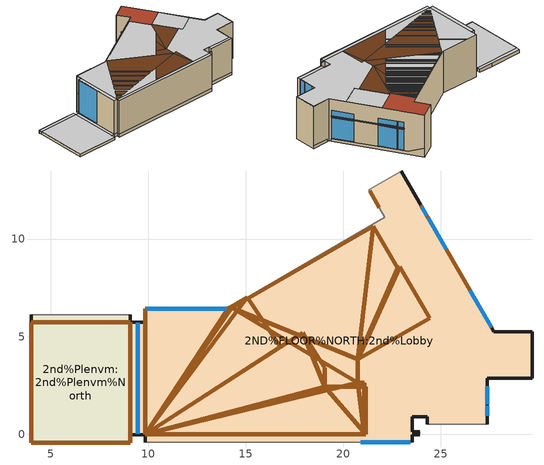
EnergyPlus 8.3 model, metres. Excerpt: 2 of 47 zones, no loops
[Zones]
2nd%Plenvm:2nd%Plenvm%North
 floor to 1ST%FLOOR:1st%Lobby (6): 9.08,-0.45 3.99,-0.45 3.99,5.74 9.08,5.74 z4.42; 9.47,-0.02 9.08,-0.02 9.08,5.74 9.47,5.74 z4.42; 9.08,5.74 3.99,5.74 3.99,6.13 9.08,6.13 z4.42
 wall outside (extWall_heavy_ashrae901_2013_zone1): 9.08,-0.45 9.08,-0.02 z4.42:4.6; 9.08,-0.45 9.08,-0.02 z4.6:4.78; 9.08,-0.02 9.47,-0.02 / 9.47,5.74 9.08,5.74 9.08,6.13 / 3.99,6.13 3.99,5.74 3.99,-0.45 z4.42:4.78
 wall to 2nd%Plenvm:2nd%Plenvm%False (66): 3.99,-0.45 9.08,-0.45 z4.42:4.78
 wall to 2ND%FLOOR%NORTH:2nd%Lobby (32): 9.47,-0.02 9.47,5.74 z4.42:4.78
 wall to 2ND%FLOOR%NORTH:2nd%Corridor (22): 9.08,6.13 7.57,6.13 z4.42:4.78
 wall to 2ND%FLOOR%NORTH:2nd%Conference%03 (22): 7.57,6.13 3.99,6.13 z4.42:4.78
 window inside (1008): 9.47,0.02 9.47,5.7 z4.46:4.74
 door inside (7): 9.08,-0.45 4,-0.45 4,5.74 9.08,5.74 z4.42
 ceiling to 2ND%FLOOR%SOUTH:2nd%Open%Office%NE (3): 3.99,-0.45 9.08,-0.45 9.08,5.74 3.99,5.74 z4.78
 ceiling to 2ND%FLOOR%SOUTH:2nd%Open%Office%NE (67): 9.08,-0.01 9.47,-0.01 9.47,5.74 9.08,5.74 z4.78; 4,5.74 9.07,5.74 9.07,6.13 4,6.13 z4.78
2ND%FLOOR%NORTH:2nd%Lobby
 floor to 1ST%FLOOR:1st%Lobby (6): 27.37,0.89 23.53,0.89 23.53,-0.02 9.85,-0.02 9.85,6.43 14.08,6.43 19.49,9.57 20.83,7.24 22.89,8.43 23.85,6.74 26.1,8.04 27.72,5.25 29.69,5.25 29.69,2.87 27.37,2.87 z4.42; 23.92,-0.02 23.53,-0.02 23.53,0.12 23.92,0.12 z4.42; 27.37,0.51 24.31,0.51 24.31,0.89 27.37,0.89 z4.42; 9.85,-0.02 9.47,-0.02 9.47,5.74 9.85,5.74 z4.42; 23.53,-0.41 9.85,-0.41 9.85,-0.02 23.53,-0.02 z4.42
 floor to 1ST%FLOOR:1st%Electrical%Room (6): 26.1,8.04 23.85,6.74 22.89,8.43 21.55,10.77 22.11,11.1 22.3,11.2 21.47,12.63 22.96,13.49 z4.42
 floor to 1ST%FLOOR:1st%Corridor (6): 22.3,11.2 22.13,11.11 21.31,12.53 21.47,12.63 z4.42
 floor to 1ST%FLOOR:1st%Elevator%Machine (6): 22.89,8.43 20.83,7.24 19.49,9.57 21.55,10.77 z4.42
 floor to 2ND%FLOOR%NORTH:2nd%Lobby (67): 23.92,-0.02 23.53,-0.02 23.53,0.12 23.92,0.12 z4.78; 23.92,-0.02 23.53,-0.02 23.53,0.12 23.92,0.12 z4.78; 27.37,0.51 24.31,0.51 24.31,0.89 27.37,0.89 z4.78; 27.37,0.51 24.31,0.51 24.31,0.89 27.37,0.89 z4.78; 9.85,-0.02 9.47,-0.02 9.47,5.74 9.85,5.74 z4.78; 9.85,-0.02 9.47,-0.02 9.47,5.74 9.85,5.74 z4.78; 23.53,-0.41 9.85,-0.41 9.85,-0.02 23.53,-0.02 z4.78; 23.53,-0.41 9.85,-0.41 9.85,-0.02 23.53,-0.02 z4.78
 wall outside (extWall_heavy_ashrae901_2013_zone1): 23.53,0.12 23.53,0.89 24.31,0.89 / 9.85,6.43 9.85,5.74 z4.42:4.6; 23.53,0.12 23.53,0.89 z4.78:6.96; 23.53,0.12 23.53,0.89 z4.6:4.78; 23.53,0.12 23.53,0.89 z6.96:9.15; 23.53,0.89 24.31,0.89 / 9.85,6.43 9.85,5.74 z4.6:6.96; 23.53,0.89 24.31,0.89 / 9.85,6.43 9.85,5.74 z6.96:9.14; 27.37,0.89 27.37,2.87 29.69,2.87 29.69,5.25 z4.42:9.15; 23.92,0.12 23.53,0.12 / 24.31,0.89 24.31,0.51 / 27.37,0.51 27.37,0.89 / 9.85,5.74 9.47,5.74 / 9.47,-0.02 9.85,-0.02 9.85,-0.41 / 23.53,-0.41 23.53,-0.02 23.92,-0.02 z4.42:4.78; 23.92,0.12 23.53,0.12 / 24.31,0.89 24.31,0.51 / 27.37,0.51 27.37,0.89 / 9.85,5.74 9.47,5.74 / 9.47,-0.02 9.85,-0.02 9.85,-0.41 / 23.53,-0.41 23.53,-0.02 23.92,-0.02 z4.78:9.15; 29.69,5.25,4.73 27.94,5.25,4.73 27.94,5.25,4.42 27.72,5.25,4.42 27.72,5.25,9.15 29.69,5.25,9.15; 27.72,5.25,4.42 27.61,5.44,4.42 27.61,5.44,4.73 23.79,12.06,4.73 22.96,13.49,5.43 22.96,13.49,9.15 27.72,5.25,9.15
 wall to 2nd%Plenvm:2nd%Plenvm%False (51): 24.31,0.51 27.37,0.51 z4.42:4.78
 wall to 2nd%Plenvm:2nd%Plenvm%False (65): 9.85,-0.41 23.53,-0.41 z4.42:4.78
 wall to 2ND%FLOOR%SOUTH:2nd%Open%Office%NE (22): 9.47,5.74 9.47,-0.01 / 9.86,-0.41 23.53,-0.41 z4.78:9.14
 wall to 2ND%FLOOR%SOUTH:2nd%Conference%02 (52): 24.31,0.51 27.37,0.51 z4.78:9.14
 wall to 2ND%FLOOR%SOUTH:2nd%Conference%02 (22): 23.92,-0.01 23.92,0.11 z4.78:9.14
 wall ground (extWall_heavy_ashrae901_2013_zone1): 29.69,5.25 27.94,5.25 z4.42:4.73; 27.61,5.44,4.42 22.96,13.49,4.42 22.96,13.49,5.43 23.79,12.06,4.73 27.61,5.44,4.73
 wall to 2ND%FLOOR%NORTH:2nd%Restrooms (21): 22.96,13.49 21.31,12.53 z4.42:9.15
 wall to 2ND%FLOOR%NORTH:2nd%Corridor (21): 21.31,12.53 22.13,11.11 14.08,6.43 9.85,6.43 z4.42:9.15
 window inside (1006): 9.47,5.65 9.47,0.07 z4.87:9.05; 20.9,-0.41 23.44,-0.41 z4.87:7.22; 13.99,6.43 9.92,6.43 z4.79:9.08
 window (ext_win_ashrae901_zone1): 27.37,0.94 27.37,1.46 / 27.37,1.54 27.37,2.45 z4.46:9.1; 25.27,9.48 24.35,11.09 / 24.28,11.2 24.01,11.67 / 27.57,5.5 26.49,7.38 z4.79:7.1; 27.57,5.5 26.49,7.38 / 25.27,9.48 24.35,11.09 / 24.28,11.2 24.01,11.67 z7.33:7.92
 door inside (7): 19.05,2.42 17.91,5.2 19.05,3.4 z4.42; 21.16,-0.02 19.05,2.42 21.16,2.42 z4.42; 21.16,-0.02 9.85,-0.02 19.05,2.42 z4.42; 19.05,2.42 9.85,-0.02 17.91,5.2 z4.42; 16.78,4.48 17.91,5.2 9.85,-0.02 z4.42; 16.78,4.48 9.85,-0.02 15.08,7.01 z4.42; 9.85,-0.02 14.08,6.42 15.08,7.01 z4.42; 9.85,-0.02 9.86,6.42 14.08,6.42 z4.42; 20.73,3.85 24.42,5.93 22.9,8.57 z9.15; 20.73,3.85 22.9,8.57 22.79,8.51 z9.15; 20.73,3.85 22.79,8.51 21.55,10.67 z9.15; 14.29,6.48 20.73,3.85 21.55,10.67 z9.15; 14.29,6.48 20.73,2.63 20.73,3.85 z9.15; 21.08,-0.02 21.08,2.63 20.73,2.63 z9.15; 9.85,-0.02 21.08,-0.02 20.73,2.63 z9.15; 9.85,-0.02 20.73,2.63 14.29,6.48 z9.15; 9.85,-0.02 14.29,6.48 14.17,6.48 z9.15; 9.85,-0.02 14.17,6.48 14.08,6.42 z9.15; 9.85,-0.02 14.08,6.42 9.86,6.42 z9.15
 door (75): 27.61,5.44 23.98,11.72 z7.16:7.27
 door inside (25): 21.35,12.47 21.85,11.6 z4.72:7.15
 ceiling to 3RD%FLOOR%LOWER:3rd%Lower%Lobby (5): 9.85,-0.02 23.53,-0.02 23.53,0.89 27.35,0.89 27.35,2.89 29.68,2.89 29.68,5.23 27.71,5.23 26.84,6.73 24.68,5.49 22.9,8.57 22.79,8.51 21.55,10.67 14.29,6.48 14.17,6.48 14.08,6.43 9.85,6.43 z9.15
 ceiling to 3RD%FLOOR%LOWER:3rd%Lower%Vestibule (5): 24.68,5.49 26.84,6.73 25.05,9.82 22.9,8.57 z9.15
 ceiling to 3RD%FLOOR%LOWER:3rd%Lower%Lobby (67): 23.53,-0.02 23.92,-0.02 23.92,0.12 23.53,0.12 z9.15; 24.31,0.51 27.35,0.51 27.35,0.89 24.31,0.89 z9.15; 9.47,-0.02 9.85,-0.02 9.85,5.74 9.47,5.74 z9.15; 9.85,-0.38 23.53,-0.38 23.53,-0.02 9.85,-0.02 z9.15
 roof outside (roof_heavy_ashrae901_2013_zone1): 14.17,6.48 14.29,6.48 21.55,10.67 22.79,8.51 25.05,9.82 27.71,5.23 29.68,5.23 29.68,2.89 27.35,2.89 27.35,0.89 27.37,0.89 27.37,2.87 29.69,2.87 29.69,5.25 27.72,5.25 22.96,13.49 21.31,12.53 22.13,11.11 z9.15; 9.85,-0.41 23.53,-0.41 23.53,-0.38 9.85,-0.38 z9.15
[Building]
Building: North Axis {deg}=0; Terrain=Suburbs; Loads Convergence Tolerance Value=0.4; Temperature Convergence Tolerance Value {deltaC}=0.4; Solar Distribution=FullExterior; Maximum Number of Warmup Days=25; Minimum Number of Warmup Days=6
[Site:Location]
Phipps_CSL_Building: Latitude {N+ S-}=1.37; Longitude {W- E+}=103.98; Time Zone Relative to GMT {GMT+/-}=8; Elevation {m}=16
[SizingPeriod:DesignDay] Day of Month=21; Dry-Bulb Temperature Range Modifier Type=DefaultMultipliers; Humidity Condition Type=Wetbulb; Barometric Pressure {Pa}=101133; Rain {Yes/No}=No; Snow on ground {Yes/No}=No; Daylight Savings Time Indicator=No
Name | Month | Day Type | Maximum Dry-Bulb Temperature {C} | Daily Dry-Bulb Temperature Range {C} | Wetbulb at Maximum Dry-Bulb {C} | Wind Speed {m/s} design conditions vs. traditional 3.35 m/s (7mph) | Wind Direction {Degrees; N=0, S=180} | Solar Model Indicator | ASHRAE Clear Sky Optical Depth for Beam Irradiance (taub) | ASHRAE Clear Sky Optical Depth for Diffuse Irradiance (taud) | Wind Speed {m/s} design conditions vs. traditional 6.71 m/s (15 mph) | Clearness {0.0 to 1.1}
Summer Design Day in Phipps_CSL_Building | 6 | SummerDesignDay | 33.2 | 5.5 | 26.4 | 4.1 | 30 | ASHRAETau | 0.494 | 2.03
Winter Design Day in Phipps_CSL_Building | 12 | WinterDesignDay | 23 | 0 | 23 |  | 320 | ASHRAEClearSky |  |  | 2 | 0
[Site:GroundTemperature:BuildingSurface]
14, 14, 14, 14, 14, 14, 14, 14, 14, 14, 14, 14
[Site:GroundTemperature:Deep]
14.89, 14.89, 14.89, 14.89, 14.89, 14.89, 14.89, 14.89, 14.89, 14.89, 14.89, 14.89
[Site:GroundReflectance]
0.2, 0.2, 0.2, 0.2, 0.2, 0.2, 0.2, 0.2, 0.2, 0.2, 0.2, 0.2
[Site:GroundReflectance:SnowModifier]
1, 1
[Material]
Name | Roughness | Thickness {m} | Conductivity {w/m-K} | Density {kg/m3} | Specific Heat {J/kg-K} | Thermal Emittance | Solar Absorptance | Visible Absorptance | Conductivity {W/m-K} | Thermal Absorptance
Concrete Block (Heavyweight)_0.15 | Rough | .15 | 1.63 | 2300 | 1000 | 0.9 | 0.6 | 0.6
Cast Concrete (Dense)_0.1 | Rough | .1 | 1.4 | 2100 | 840 | 0.9 | 0.6 | 0.6
Brickwork Outer Leaf_0.105 | Rough | .105 | 0.84 | 1700 | 800 | 0.9 | 0.7 | 0.7
Gypsum Plastering_0.013 | Rough | .013 | 0.4 | 1000 | 1000 | 0.9 | 0.5 | 0.5
Asphalt_0.019 | Rough | .019 | 0.7 | 2100 | 1000 | 0.9 | 0.85 | 0.9
XPS Extruded Polystyrene  - CO2 Blowing_0.1190 | Rough | .119 | 0.034 | 35 | 1400 | 0.9 | 0.6 | 0.6
XPS Extruded Polystyrene  - CO2 Blowing_0.0398 | Rough | .0398 | 0.034 | 35 | 1400 | 0.9 | 0.6 | 0.6
3_1_10014 | Rough | 0.003 |  | 288 | 1380 |  | 0.7 | 0.7 | 0.06 | 0.9
3_2_10013 | Rough | 0.0381 |  | 1200 | 1000 |  | 0.7 | 0.7 | 0.38 | 0.9
5_1_10007 | Rough | 0.1397 |  | 2240 | 836.8 |  | 0.7 | 0.7 | 1.311 | 0.9
7_1_400 | Rough | 0.2 |  | 12 | 840 |  | 0.7 | 0.7 | 0.1 | 0.9
13_5_10001 | Smooth | 0.0159 |  | 784.9 | 830 |  | 0.92 | 0.92 | 0.16 | 0.9
21_2_10002 | Rough | 0.0762 |  | 240 | 1260 |  | 0.6 | 0.6 | 0.063 | 0.9
25_1_108 | Rough | 0.035 |  | 700 | 2390 |  | 0.5 | 0.5 | 0.19 | 0.9
27_4_66 | Rough | 0.013 |  | 1000 | 1000 |  | 0.5 | 0.5 | 0.4 | 0.9
31_2_6 | Rough | 0.115 |  | 1700 | 800 |  | 0.7 | 0.7 | 0.62 | 0.9
51_1_10017 | Rough | 0.0254 |  | 650 | 2000 |  | 0.7 | 0.7 | 0.14 | 0.9
51_2_10012 | Rough | 0.0762 |  | 43 | 1210 |  | 0.7 | 0.7 | 0.03 | 0.9
51_3_10001 | Smooth | 0.015 |  | 784.9 | 830 |  | 0.92 | 0.92 | 0.16 | 0.9
51_5_10009 | MediumRough | 0.101 |  | 48.1 | 1380 |  | 0.7 | 0.7 | 0.039 | 0.9
51_6_10007 | Rough | 0.139 |  | 2240 | 836.8 |  | 0.7 | 0.7 | 1.311 | 0.9
65_1_10007 | Rough | 0.1524 |  | 2240 | 836.8 |  | 0.7 | 0.7 | 1.311 | 0.9
75_1_45 | Rough | 0.002 |  | 2800 | 880 |  | 0.3 | 0.3 | 160 | 0.3
75_2_10009 | MediumRough | 0.0508 |  | 48.1 | 1380 |  | 0.7 | 0.7 | 0.039 | 0.9
75_3_10010 | Smooth | 0.01905 |  | 544 | 1210 |  | 0.92 | 0.92 | 0.12 | 0.9
[Material:NoMass] Roughness=Rough; Thermal Absorptance=0.9; Solar Absorptance=0.7; Visible Absorptance=0.7
Name | Thermal Resistance {m2-K/W}
51_RVAL_4; 52_RVAL_3; 75_RVAL_5 | 0.15
67_RVAL_1 | 999
[WindowMaterial:SimpleGlazingSystem]
ext_glazing_zone_1: U-Factor=3.24; Solar Heat Gain Coefficient=0.25; Visible Transmittance=0.275
[WindowMaterial:Glazing] Optical Data Type=SpectralAverage; Thickness {m}=0.003; Infrared Transmittance at Normal Incidence=0; Front Side Infrared Hemispherical Emissivity=0.84; Conductivity {W/m-K}=0.9; Dirt Correction Factor for Solar and Visible Transmittance=1
Name | Solar Transmittance at Normal Incidence | Front Side Solar Reflectance at Normal Incidence | Back Side Solar Reflectance at Normal Incidence | Visible Transmittance at Normal Incidence | Front Side Visible Reflectance at Normal Incidence | Back Side Visible Reflectance at Normal Incidence | Back Side Infrared Hemispherical Emissivity
2 | 0.837 | 0.075 | 0.075 | 0.898 | 0.081 | 0.081 | 0.84
38 | 0.74 | 0.09 | 0.1 | 0.82 | 0.11 | 0.12 | 0.2
40 | 0.63 | 0.19 | 0.22 | 0.85 | 0.056 | 0.079 | 0.1
[WindowMaterial:Gas]
Name | Gas Type | Thickness {m}
1002 | Air | 0.013
1024 | Krypton | 0.02
[Construction]
3: 3_1_10014, 3_2_10013
5; 6: 5_1_10007
7: 7_1_400
extWall_heavy_ashrae901_2013_zone1: Brickwork Outer Leaf_0.105, XPS Extruded Polystyrene  - CO2 Blowing_0.0398, Concrete Block (Heavyweight)_0.15, Gypsum Plastering_0.013
21; 22: 13_5_10001, 21_2_10002, 13_5_10001
25: 25_1_108
32: 27_4_66, 31_2_6, 27_4_66
51: 51_1_10017, 51_2_10012, 51_3_10001, 51_RVAL_4, 51_5_10009, 51_6_10007
52: 51_6_10007, 51_5_10009, 52_RVAL_3, 51_3_10001, 51_2_10012, 51_1_10017
65; 66: 65_1_10007
67: 67_RVAL_1
roof_heavy_ashrae901_2013_zone1: Asphalt_0.019, Cast Concrete (Dense)_0.1, XPS Extruded Polystyrene  - CO2 Blowing_0.1190, Cast Concrete (Dense)_0.1
75: 75_1_45, 75_2_10009, 75_3_10010, 75_1_45, 75_RVAL_5, 75_1_45
ext_win_ashrae901_zone1: ext_glazing_zone_1
1006: 40, 1024, 2
1008: 38, 1002, 2
[WindowProperty:FrameAndDivider] Frame Outside Projection {m}=0; Frame Inside Projection {m}=0; Frame Conductance {W/m2-K}=9.5; Ratio of Frame-Edge Glass Conductance to Center-Of-Glass Conductance=1; Frame Solar Absorptance=0.5; Frame Visible Absorptance=0.5; Frame Thermal Hemispherical Emissivity=0.9; Divider Type=DividedLite; Divider Width {m}=0; Number of Horizontal Dividers=0; Number of Vertical Dividers=0; Divider Outside Projection {m}=0; Divider Inside Projection {m}=0; Divider Conductance {W/m2-K}=0; Ratio of Divider-Edge Glass Conductance to Center-Of-Glass Conductance=1; Divider Solar Absorptance=0; Divider Visible Absorptance=0; Divider Thermal Hemispherical Emissivity=0.9; Outside Reveal Solar Absorptance=0.5; Inside Sill Depth {m}=0; Inside Sill Solar Absorptance=0.5; Inside Reveal Depth {m}=0; Inside Reveal Solar Absorptance=0.5
Name | Frame Width {m}
3 | 0.092
5 | 0.0635
6 | 0.0625
[Zone] Type=1; Multiplier=1; Ceiling Height {m}=Autocalculate; Floor Area {m2}=autocalculate
Name | Zone Inside Convection Algorithm
2nd%Plenvm:2nd%Plenvm%North | AdaptiveConvectionAlgorithm
2ND%FLOOR%NORTH:2nd%Lobby | TARP
[People] Number of People Calculation Method=People; Fraction Radiant=0.3; Sensible Heat Fraction=AUTOCALCULATE; Activity Level Schedule=Activity Schedule; Carbon Dioxide Generation Rate {m3/s-W}=3.82E-8; Enable ASHRAE 55 Comfort Warnings=No; Mean Radiant Temperature Calculation Type=ZoneAveraged; Work Efficiency Schedule=Work efficiency; Clothing Insulation Calculation Method=ClothingInsulationSchedule; Clothing Insulation Schedule=Clothing Schedule; Air Velocity Schedule=AirVelocitySchedule; Thermal Comfort Model 1 Type=Fanger
Name | Zone or ZoneList | Number of People Schedule | Number of People
People 2nd%Plenvm:2nd%Plenvm%North | 2nd%Plenvm:2nd%Plenvm%North | alwaysZero | 0
People 2ND%FLOOR%NORTH:2nd%Lobby | 2ND%FLOOR%NORTH:2nd%Lobby | StoOffOccpSch | 3
[Lights]
2ND%FLOOR%NORTH:2nd%Lobby General lighting: Zone or ZoneList=2ND%FLOOR%NORTH:2nd%Lobby; Schedule=pythonInteriorLighting; Design Level Calculation Method=Watts/Area; Lighting Level {W}=1579.15; Watts per Zone Floor Area {W/m2}=5.203; Return Air Fraction=0; Fraction Radiant=0.42; Fraction Visible=0.18; Fraction Replaceable=1
[ZoneInfiltration:DesignFlowRate] Schedule=On; Design Flow Rate Calculation Method=AirChanges/Hour; Air Changes per Hour {1/hr}=1; Constant Term Coefficient=0.606; Temperature Term Coefficient=0.03636; Velocity Term Coefficient=0.1177; Velocity Squared Term Coefficient=0
Name | Zone or ZoneList | Design Flow Rate {m3/s}
2nd%Plenvm:2nd%Plenvm%North Infiltration | 2nd%Plenvm:2nd%Plenvm%North | 0.000691
2ND%FLOOR%NORTH:2nd%Lobby Infiltration | 2ND%FLOOR%NORTH:2nd%Lobby | 0.062516
[Exterior:Lights]
Exterior Facade Lighting: Schedule=calibratedExteriorLighting; Design Level {W}=2560; Control Option=ScheduleNameOnly
[Exterior:FuelEquipment]
ExteriorEquipment: Fuel Use Type=Electricity; Schedule=calibratedExteriorEquipment; Design Level {W}=1134.8
[Schedule:Compact]
AirVelocitySchedule: Any Number, Through: 12/31, For: AllDays, Until: 24:00, 0.137
On: Through: 12/31, For: AllDays, Until: 24:00, 1
alwaysZero; Work efficiency: Through: 12/31, For: AllDays, Until: 24:00, 0
pythonInteriorLighting: Through: 4/1, For: Weekdays SummerDesignDay WinterDesignDay, Until: 09:00, .03125, Until: 15:00, .6, Until: 19:00, .4, Until: 23:00, .2, Until: 24:00, .14, For: AllOtherDays, Until: 09:00, .03125, Until: 16:00, .45, Until: 19:00, .4, Until: 23:00, .35, Until: 24:00, .2, Through: 9/30, For: Weekdays SummerDesignDay, Until: 08:00, .03125, Until: 09:00, .4, Until: 19:00, .9, Until: 21:00, .45, Until: 22:00, .45, Until: 23:00, .368, Until: 24:00, .09375, For: AllOtherDays, Until: 09:00, .03125, Until: 16:00, .6, Until: 19:00, .2, Until: 23:00, .12, Until: 24:00, .11, Through: 12/31, For: Weekdays SummerDesignDay WinterDesignDay, Until: 09:00, .03125, Until: 15:00, .6, Until: 19:00, .4, Until: 23:00, .2, Until: 24:00, .14, For: AllOtherDays, Until: 09:00, .03125, Until: 16:00, .45, Until: 19:00, .4, Until: 23:00, .35, Until: 24:00, .2
calibratedExteriorEquipment: Through: 3/1, For: Alldays, Until: 01:00, 0, Until: 17:00, .058566, Until: 24:00, .098586, Through: 5/1, For: Alldays, Until: 01:00, 0, Until: 17:00, .131516, Until: 24:00, .236985, Through: 6/1, For: Alldays, Until: 01:00, 0, Until: 17:00, .153093, Until: 24:00, .255154, Through: 7/1, For: Alldays, Until: 01:00, 0, Until: 17:00, .096582, Until: 24:00, .16097, Through: 8/1, For: Alldays, Until: 01:00, 0, Until: 17:00, .357559, Until: 24:00, .595931, Through: 9/1, For: Alldays, Until: 01:00, 0, Until: 17:00, .206521, Until: 24:00, .344202, Through: 10/1, For: Alldays, Until: 01:00, 0, Until: 17:00, .377081, Until: 24:00, .628468, Through: 11/1, For: Alldays, Until: 01:00, 0, Until: 17:00, .488047, Until: 24:00, .813412, Through: 12/1, For: Alldays, Until: 01:00, 0, Until: 17:00, .422289, Until: 24:00, .703815, Through: 12/31, For: Alldays, Until: 01:00, 0, Until: 17:00, .313378, Until: 24:00, .522296
calibratedExteriorLighting: Through: 2/1, For: Alldays, Until: 09:00, .143997, Until: 18:00, 0, Until: 19:00, .882763, Until: 23:00, .845141, Until: 24:00, .444511, Through: 3/1, For: Alldays, Until: 09:00, .119946, Until: 18:00, 0, Until: 19:00, .73532, Until: 23:00, .703982, Until: 24:00, .370268, Through: 4/1, For: Alldays, Until: 09:00, .105, Until: 18:00, 0, Until: 19:00, .646, Until: 23:00, .619, Until: 24:00, .326, Through: 5/1, For: Alldays, Until: 09:00, .083, Until: 18:00, 0, Until: 19:00, .508, Until: 23:00, .487, Until: 24:00, .256, Through: 6/1, For: Alldays, Until: 09:00, .072, Until: 18:00, 0, Until: 19:00, .444, Until: 23:00, .425, Until: 24:00, .224, Through: 7/1, For: Alldays, Until: 09:00, .055, Until: 18:00, 0, Until: 19:00, .336, Until: 23:00, .322, Until: 24:00, .169, Through: 8/1, For: Alldays, Until: 09:00, .058, Until: 18:00, 0, Until: 19:00, .355, Until: 23:00, .34, Until: 24:00, .179, Through: 9/1, For: Alldays, Until: 09:00, .078, Until: 18:00, 0, Until: 19:00, .476, Until: 23:00, .456, Until: 24:00, .24, Through: 10/1, For: Alldays, Until: 09:00, .107, Until: 18:00, 0, Until: 19:00, .658, Until: 23:00, .63, Until: 24:00, .331, Through: 11/1, For: Alldays, Until: 09:00, .101, Until: 18:00, 0, Until: 19:00, .622, Until: 23:00, .595, Until: 24:00, .313, Through: 12/1, For: Alldays, Until: 09:00, .124, Until: 18:00, 0, Until: 19:00, .76, Until: 23:00, .728, Until: 24:00, .383, Through: 12/31, For: Alldays, Until: 09:00, 0.136905, Until: 18:00, 0, Until: 19:00, 0.839286, Until: 23:00, 0.803517, Until: 24:00, .422619
ACTIVITY SCHEDULE: Through: 12/31, For: AllDays, Until: 24:00, 126
Clothing SCHEDULE: Through: 4/30, For: AllDays, Until: 24:00, 0.8, Through: 9/30, For: AllDays, Until: 24:00, 0.5, Through: 12/31, For: AllDays, Until: 24:00, 0.8
[Schedule:File]
StoOffOccpSch: File=C:\Users\Zhiangz\Dropbox\phd_bpd\drl_sim_exp\models\schedules\model1_12_stoc_schedules\occp_schedule_file_10m.csv; Column Number=3; Rows to Skip at Top=7; Number of Hours of Data=8760; Column Separator=Comma; Interpolate to Timestep=No; Minutes per Item=10
